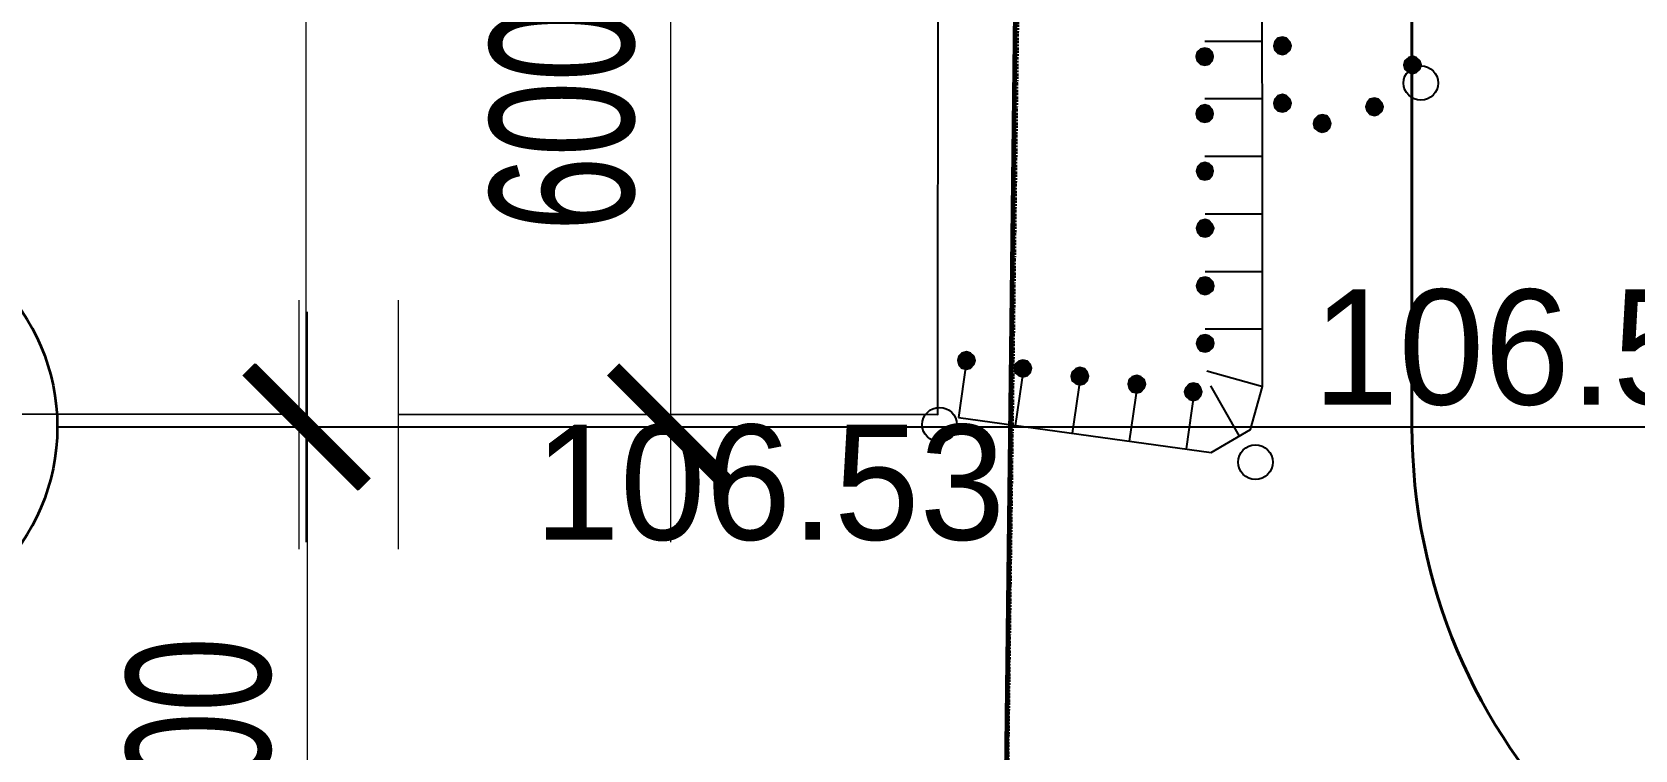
# Model space of a CAD drawing. Header units: millimetres. Extents: x 172667 to 1873135, y -274708 to 168495.
# Drawn here: x 1760725 to 1774649, y 12464 to 18699 of the extents above; entities that cross this region are included whole.
import ezdxf
from ezdxf.enums import TextEntityAlignment as Align

# ---------------------------------------------------------------- set-up
doc = ezdxf.new("R2010")
doc.units = ezdxf.units.MM
doc.linetypes.add('линия_сгиба', pattern=[1.25, 0.5, -0.25, 0, -0.25, 0, -0.25])
doc.linetypes.add('осевая', pattern=[2, 1.25, -0.25, 0.25, -0.25])
for name, color, linetype, lineweight in [('0004-Осевая', 4, 'осевая', 25), ('0008-Размеры и выноски', 4, 'Continuous', 25), ('012 ОП.ЗОНА.ЗДАНИЕ', 171, '01.Опасная зона здание', 40), ('017 ОТВОД', 7, '13.Граница отвода', 70)]:
    doc.layers.add(name, color=color, linetype=linetype, lineweight=lineweight)
doc.layers.add('_ТОПО', color=253, linetype='Continuous')
doc.layers.add('SC007', color=7, linetype='Continuous')
doc.styles.add('F2', font='', dxfattribs={"height": 0.000909972})
doc.styles.add('размеры', font='', dxfattribs={"width": 0.7})
doc.styles.add('РНХП-Стандарт', font='arial.ttf')
doc.styles.get('F2').set_extended_font_data('D431')
doc.styles.get('размеры').set_extended_font_data('T-FLEX Type A')
doc.linetypes.add('01.Опасная зона здание', pattern='A,1,-2,10,-0.05,[1,линии ППР.shx,S=0.2,R=180,X=0,Y=-1],-0.05,10,-2', length=25.1)
doc.linetypes.add('13.Граница отвода', pattern='A,20,[14,SHAPES,S=0.01,R=0,X=0,Y=0],-2.5', length=22.5)
doc.dimstyles.new('SPDS 500', dxfattribs={"dimscale": 500, "dimtxt": 2.5, "dimasz": 2, "dimexe": 1.25, "dimexo": 0, "dimtad": 1, "dimdec": 0, "dimtxsty": 'размеры', "dimblk": 'ARCHTICK', "dimcen": 2.5, "dimdle": 2, "dimclrd": 256, "dimclre": 256, "dimclrt": 1, "dimaunit": 1, "dimadec": 0, "dimazin": 2, "dimtfac": 0.75, "dimtdec": 0, "dimtix": 1, "dimtmove": 1, "dimatfit": 3, "dimfxl": 1.25, "dimtolj": 1, "dimlwd": 20, "dimlwe": 20, "dimarcsym": 0})

# ---------------------------------------------------------------- blocks, each defined once
blk = doc.blocks.new('SYMBOL2060001')
at = {"layer": 'SC007'}
blk.add_circle((0, 0), 0.15, dxfattribs=at)
blk = doc.blocks.new('*U137')
at = {"color": 0, "linetype": 'Continuous', "lineweight": 18}
blk.add_line((-2, 0), (0, 0), dxfattribs=at)
at = {"color": 0, "linetype": 'Continuous', "lineweight": 35}
blk.add_circle((-6.5, 0), 4.5, dxfattribs=at)
at = {"color": 0, "linetype": 'Continuous', "lineweight": 35, "style": 'РНХП-Стандарт', "flags": 8}
blk.add_attdef('N', text='', height=3.5, dxfattribs=at).set_placement((-6.5, 0), align=Align.MIDDLE_CENTER)
blk = doc.blocks.new('_ArchTick')
at = {"color": 0, "linetype": 'ByBlock', "const_width": 0.15}
blk.add_lwpolyline([(-0.5, -0.5), (0.5, 0.5)], dxfattribs=at)
blk = doc.blocks.new('*D254')
at = {"linetype": 'Continuous', "lineweight": 20, "transparency": 16777216}
for p, q in [((1763105, 14269), (1763105, 64269)), ((1769363, 63269), (1762480, 63269)), ((1769363, 15269), (1762480, 15269))]:
    blk.add_line(p, q, dxfattribs=at)
at = {"layer": 'Defpoints', "color": 0, "transparency": 16777216}
for p in [(1763105, 63269), (1769363, 63269), (1769363, 15269)]:
    blk.add_point(p, dxfattribs=at)
at = {"lineweight": 20, "transparency": 16777216, "xscale": 1000, "yscale": 1000, "zscale": 1000}
for p, rotation in [((1763105, 63269), 90), ((1763105, 15269), 270)]:
    blk.add_blockref('_ArchTick', p, dxfattribs=dict(at, rotation=rotation))
at = {"color": 1, "transparency": 16777216, "insert": (1762167, 39269), "char_height": 1250, "attachment_point": 5, "rotation": 90, "style": 'размеры'}
blk.add_mtext('\\A1;48000', dxfattribs=at)
blk = doc.blocks.new('*D263')
at = {"linetype": 'Continuous', "lineweight": 20, "transparency": 16777216}
for p, q in [((1766272, 22269), (1766272, 14269)), ((1766814, 21269), (1765647, 21269)), ((1766814, 15269), (1765647, 15269))]:
    blk.add_line(p, q, dxfattribs=at)
at = {"layer": 'Defpoints', "color": 0, "transparency": 16777216}
for p in [(1766814, 21269), (1766272, 15269), (1766814, 15269, 107296)]:
    blk.add_point(p, dxfattribs=at)
at = {"lineweight": 20, "transparency": 16777216, "xscale": 1000, "yscale": 1000, "zscale": 1000}
for p, rotation in [((1766272, 21269), 90), ((1766272, 15269), 270)]:
    blk.add_blockref('_ArchTick', p, dxfattribs=dict(at, rotation=rotation))
at = {"color": 1, "transparency": 16777216, "insert": (1765335, 18269), "char_height": 1250, "attachment_point": 5, "rotation": 90, "style": 'размеры'}
blk.add_mtext('\\A1;6000', dxfattribs=at)
blk = doc.blocks.new('*D276')
at = {"linetype": 'Continuous', "lineweight": 20, "transparency": 16777216}
for p, q in [((1763115, 16269), (1763115, 8016)), ((1762691, 15269), (1763740, 15269)), ((1769559, 9016), (1762490, 9016))]:
    blk.add_line(p, q, dxfattribs=at)
at = {"layer": 'Defpoints', "color": 0, "transparency": 16777216}
for p in [(1762691, 15269, 107296), (1763115, 9016), (1769559, 9016)]:
    blk.add_point(p, dxfattribs=at)
at = {"lineweight": 20, "transparency": 16777216, "xscale": 1000, "yscale": 1000, "zscale": 1000}
for p, rotation in [((1763115, 15269), 90), ((1763115, 9016), 270)]:
    blk.add_blockref('_ArchTick', p, dxfattribs=dict(at, rotation=rotation))
at = {"color": 1, "transparency": 16777216, "insert": (1762178, 12142), "char_height": 1250, "attachment_point": 5, "rotation": 90, "style": 'размеры'}
blk.add_mtext('\\A1;6200', dxfattribs=at)

msp = doc.modelspace()

# ---------------------------------------------------------------- hatches: boundary and pattern name
at = {"layer": '_ТОПО', "linetype": 'ByBlock', "lineweight": -2}
for points in [[(1770911.2, 18410.1), (1770951.2, 18420.1), (1770976.2, 18450.1), (1770986.2, 18485.1), (1770976.2, 18525.1), (1770951.2, 18550.1), (1770911.2, 18560.1), (1770876.2, 18550.1), (1770846.2, 18525.1), (1770836.2, 18485.1), (1770846.2, 18450.1), (1770876.2, 18420.1)], [(1771586.2, 18505.1), (1771621.2, 18515.1), (1771651.2, 18540.1), (1771661.2, 18580.1), (1771651.2, 18615.1), (1771621.2, 18645.1), (1771586.2, 18655.1), (1771546.2, 18645.1), (1771521.2, 18615.1), (1771511.2, 18580.1), (1771521.2, 18540.1), (1771546.2, 18515.1)], [(1772716.2, 18340.1), (1772751.2, 18350.1), (1772781.2, 18375.1), (1772791.2, 18415.1), (1772781.2, 18450.1), (1772751.2, 18475.1), (1772716.2, 18490.1), (1772681.2, 18475.1), (1772651.2, 18450.1), (1772641.2, 18415.1), (1772651.2, 18375.1), (1772681.2, 18350.1)], [(1771586.2, 18005.1), (1771621.2, 18015.1), (1771651.2, 18040.1), (1771661.2, 18080.1), (1771651.2, 18115.1), (1771621.2, 18145.1), (1771586.2, 18155.1), (1771546.2, 18145.1), (1771521.2, 18115.1), (1771511.2, 18080.1), (1771521.2, 18040.1), (1771546.2, 18015.1)], [(1772386.2, 17975.1), (1772421.2, 17985.1), (1772451.2, 18010.1), (1772461.2, 18050.1), (1772451.2, 18085.1), (1772421.2, 18115.1), (1772386.2, 18125.1), (1772346.2, 18115.1), (1772321.2, 18085.1), (1772311.2, 18050.1), (1772321.2, 18010.1), (1772346.2, 17985.1)], [(1770911.2, 17915.1), (1770951.2, 17925.1), (1770976.2, 17950.1), (1770986.2, 17990.1), (1770976.2, 18025.1), (1770951.2, 18055.1), (1770911.2, 18065.1), (1770876.2, 18055.1), (1770846.2, 18025.1), (1770836.2, 17990.1), (1770846.2, 17950.1), (1770876.2, 17925.1)], [(1771931.2, 17830.1), (1771971.2, 17840.1), (1771996.2, 17865.1), (1772006.2, 17905.1), (1771996.2, 17940.1), (1771971.2, 17970.1), (1771931.2, 17980.1), (1771896.2, 17970.1), (1771866.2, 17940.1), (1771856.2, 17905.1), (1771866.2, 17865.1), (1771896.2, 17840.1)], [(1770911.2, 17415.1), (1770951.2, 17425.1), (1770976.2, 17455.1), (1770986.2, 17490.1), (1770976.2, 17530.1), (1770951.2, 17555.1), (1770911.2, 17565.1), (1770876.2, 17555.1), (1770851.2, 17530.1), (1770841.2, 17490.1), (1770851.2, 17455.1), (1770876.2, 17425.1)], [(1770916.2, 16920.1), (1770951.2, 16930.1), (1770976.2, 16955.1), (1770991.2, 16995.1), (1770976.2, 17030.1), (1770951.2, 17060.1), (1770916.2, 17070.1), (1770876.2, 17060.1), (1770851.2, 17030.1), (1770841.2, 16995.1), (1770851.2, 16955.1), (1770876.2, 16930.1)], [(1770916.2, 16420.1), (1770951.2, 16430.1), (1770981.2, 16455.1), (1770991.2, 16495.1), (1770981.2, 16530.1), (1770951.2, 16560.1), (1770916.2, 16570.1), (1770876.2, 16560.1), (1770851.2, 16530.1), (1770841.2, 16495.1), (1770851.2, 16455.1), (1770876.2, 16430.1)], [(1770916.2, 15920.1), (1770951.2, 15930.1), (1770981.2, 15960.1), (1770991.2, 15995.1), (1770981.2, 16035.1), (1770951.2, 16060.1), (1770916.2, 16070.1), (1770876.2, 16060.1), (1770851.2, 16035.1), (1770841.2, 15995.1), (1770851.2, 15960.1), (1770876.2, 15930.1)], [(1768841.2, 15770.1), (1768876.2, 15780.1), (1768906.2, 15810.1), (1768916.2, 15845.1), (1768906.2, 15885.1), (1768876.2, 15910.1), (1768841.2, 15920.1), (1768801.2, 15910.1), (1768776.2, 15885.1), (1768766.2, 15845.1), (1768776.2, 15810.1), (1768801.2, 15780.1)], [(1769331.2, 15705.1), (1769371.2, 15715.1), (1769396.2, 15740.1), (1769406.2, 15780.1), (1769396.2, 15815.1), (1769371.2, 15840.1), (1769331.2, 15850.1), (1769296.2, 15840.1), (1769266.2, 15815.1), (1769256.2, 15780.1), (1769266.2, 15740.1), (1769296.2, 15715.1)], [(1769826.2, 15635.1), (1769866.2, 15645.1), (1769891.2, 15670.1), (1769901.2, 15710.1), (1769891.2, 15745.1), (1769866.2, 15775.1), (1769826.2, 15785.1), (1769791.2, 15775.1), (1769761.2, 15745.1), (1769751.2, 15710.1), (1769761.2, 15670.1), (1769791.2, 15645.1)], [(1770321.2, 15565.1), (1770356.2, 15575.1), (1770386.2, 15605.1), (1770396.2, 15640.1), (1770386.2, 15680.1), (1770356.2, 15705.1), (1770321.2, 15715.1), (1770281.2, 15705.1), (1770256.2, 15680.1), (1770246.2, 15640.1), (1770256.2, 15605.1), (1770281.2, 15575.1)], [(1770811.2, 15500.1), (1770851.2, 15510.1), (1770876.2, 15535.1), (1770886.2, 15575.1), (1770876.2, 15610.1), (1770851.2, 15640.1), (1770811.2, 15650.1), (1770776.2, 15640.1), (1770746.2, 15610.1), (1770736.2, 15575.1), (1770746.2, 15535.1), (1770776.2, 15510.1)]]:
    msp.add_hatch(color=8, dxfattribs=at).paths.add_polyline_path(points)

# ---------------------------------------------------------------- linework, layer by layer
at = {"layer": '0004-Осевая', "elevation": 107296.5}
msp.add_lwpolyline([(1760944, 15268.6), (1808719.1, 15268.6)], dxfattribs=at)
at = {"layer": '012 ОП.ЗОНА.ЗДАНИЕ', "elevation": 107296.5}
msp.add_lwpolyline([(1772712, 63268.6), (1772712, 15274.6)], dxfattribs=at)
at = {"layer": '012 ОП.ЗОНА.ЗДАНИЕ'}
msp.add_arc((1777712, 15274.6, 107296.5), 5000, 180, 270, dxfattribs=at)
at = {"layer": '017 ОТВОД', "color": 1, "linetype": '13.Граница отвода', "lineweight": 60, "elevation": -103056.2}
msp.add_lwpolyline([(1769145.1, 8582.2), (1770045.1, 84542.2), (1850035.1, 83412.2), (1849135.1, 7452.2)], close=True, dxfattribs=at)
at = {"layer": '017 ОТВОД', "color": 6, "linetype": 'линия_сгиба', "lineweight": 60, "ltscale": 5, "elevation": 3738.5}
msp.add_lwpolyline([(1769149.6, 9024.3), (1815482.4, 8078.8), (1815473.1, 83886.3), (1770145.1, 84117.2)], close=True, dxfattribs=at)
at = {"layer": '_ТОПО', "color": 8, "linetype": 'ByBlock', "lineweight": -2}
for p, q in [((1770911.2, 18620.1, 106560.7), (1771411.2, 18620.1, 106545.6)), ((1770911.2, 18120.1, 106560), (1771411.2, 18120.1, 106545.5)), ((1770911.2, 17620.1, 106559.1), (1771411.2, 17620.1, 106543.5)), ((1770916.2, 17120.1, 106557.8), (1771416.2, 17120.1, 106552.9)), ((1770916.2, 16620.1, 106556.2), (1771416.2, 16620.1, 106550.5)), ((1770916.2, 16120.1, 106554.3), (1771416.2, 16120.1, 106547.4)), ((1768841.2, 15845.1, 106597.5), (1768771.2, 15350.1, 106597.2)), ((1769336.2, 15775.1, 106623.6), (1769266.2, 15280.1, 106620.4)), ((1770931.2, 15755.1, 106574.6), (1771416.2, 15620.1, 106543.5)), ((1769831.2, 15710.1, 106651.1), (1769761.2, 15215.1, 106652.5)), ((1770326.2, 15640.1, 106678.5), (1770256.2, 15145.1, 106680.7)), ((1770961.2, 15625.1, 106584), (1771211.2, 15190.1, 106666)), ((1770821.2, 15575.1, 106627.8), (1770751.2, 15080.1, 106710.3))]:
    msp.add_line(p, q, dxfattribs=at)
at = {"layer": '_ТОПО', "color": 8, "linetype": 'ByBlock', "lineweight": -2, "flags": 128}
for points, elevation in [([(1768772, 15350.2), (1770967.3, 15048.5), (1771310.6, 15246.2), (1771414.6, 15620.7), (1771388.6, 62985.5), (1771206.6, 63453.7), (1770842.4, 63630.5), (1768628, 63583.8)], 105424.8), ([(1763908.2, 15379), (1768594.2, 15375.8), (1768616.6, 47338.1)], 103056.2), ([(1744024.9, 15393), (1763045.4, 15379.6)], 103056.2)]:
    msp.add_lwpolyline(points, dxfattribs=dict(at, elevation=elevation))
for points, elevation in [([(1770911.2, 18410.1), (1770951.2, 18420.1), (1770976.2, 18450.1), (1770986.2, 18485.1), (1770976.2, 18525.1), (1770951.2, 18550.1), (1770911.2, 18560.1), (1770876.2, 18550.1), (1770846.2, 18525.1), (1770836.2, 18485.1), (1770846.2, 18450.1), (1770876.2, 18420.1), (1770911.2, 18410.1)], 105424.8), ([(1770911.2, 18410.1), (1770951.2, 18420.1), (1770976.2, 18450.1), (1770986.2, 18485.1), (1770976.2, 18525.1), (1770951.2, 18550.1), (1770911.2, 18560.1), (1770876.2, 18550.1), (1770846.2, 18525.1), (1770836.2, 18485.1), (1770846.2, 18450.1), (1770876.2, 18420.1), (1770911.2, 18410.1)], 105424.8), ([(1771586.2, 18505.1), (1771621.2, 18515.1), (1771651.2, 18540.1), (1771661.2, 18580.1), (1771651.2, 18615.1), (1771621.2, 18645.1), (1771586.2, 18655.1), (1771546.2, 18645.1), (1771521.2, 18615.1), (1771511.2, 18580.1), (1771521.2, 18540.1), (1771546.2, 18515.1), (1771586.2, 18505.1)], 106595.4), ([(1771586.2, 18505.1), (1771621.2, 18515.1), (1771651.2, 18540.1), (1771661.2, 18580.1), (1771651.2, 18615.1), (1771621.2, 18645.1), (1771586.2, 18655.1), (1771546.2, 18645.1), (1771521.2, 18615.1), (1771511.2, 18580.1), (1771521.2, 18540.1), (1771546.2, 18515.1), (1771586.2, 18505.1)], 106595.4), ([(1772716.2, 18340.1), (1772751.2, 18350.1), (1772781.2, 18375.1), (1772791.2, 18415.1), (1772781.2, 18450.1), (1772751.2, 18475.1), (1772716.2, 18490.1), (1772681.2, 18475.1), (1772651.2, 18450.1), (1772641.2, 18415.1), (1772651.2, 18375.1), (1772681.2, 18350.1), (1772716.2, 18340.1)], 106595.4), ([(1772716.2, 18340.1), (1772751.2, 18350.1), (1772781.2, 18375.1), (1772791.2, 18415.1), (1772781.2, 18450.1), (1772751.2, 18475.1), (1772716.2, 18490.1), (1772681.2, 18475.1), (1772651.2, 18450.1), (1772641.2, 18415.1), (1772651.2, 18375.1), (1772681.2, 18350.1), (1772716.2, 18340.1)], 106595.4), ([(1771586.2, 18005.1), (1771621.2, 18015.1), (1771651.2, 18040.1), (1771661.2, 18080.1), (1771651.2, 18115.1), (1771621.2, 18145.1), (1771586.2, 18155.1), (1771546.2, 18145.1), (1771521.2, 18115.1), (1771511.2, 18080.1), (1771521.2, 18040.1), (1771546.2, 18015.1), (1771586.2, 18005.1)], 106595.4), ([(1771586.2, 18005.1), (1771621.2, 18015.1), (1771651.2, 18040.1), (1771661.2, 18080.1), (1771651.2, 18115.1), (1771621.2, 18145.1), (1771586.2, 18155.1), (1771546.2, 18145.1), (1771521.2, 18115.1), (1771511.2, 18080.1), (1771521.2, 18040.1), (1771546.2, 18015.1), (1771586.2, 18005.1)], 106595.4), ([(1772386.2, 17975.1), (1772421.2, 17985.1), (1772451.2, 18010.1), (1772461.2, 18050.1), (1772451.2, 18085.1), (1772421.2, 18115.1), (1772386.2, 18125.1), (1772346.2, 18115.1), (1772321.2, 18085.1), (1772311.2, 18050.1), (1772321.2, 18010.1), (1772346.2, 17985.1), (1772386.2, 17975.1)], 106595.4), ([(1772386.2, 17975.1), (1772421.2, 17985.1), (1772451.2, 18010.1), (1772461.2, 18050.1), (1772451.2, 18085.1), (1772421.2, 18115.1), (1772386.2, 18125.1), (1772346.2, 18115.1), (1772321.2, 18085.1), (1772311.2, 18050.1), (1772321.2, 18010.1), (1772346.2, 17985.1), (1772386.2, 17975.1)], 106595.4), ([(1770911.2, 17915.1), (1770951.2, 17925.1), (1770976.2, 17950.1), (1770986.2, 17990.1), (1770976.2, 18025.1), (1770951.2, 18055.1), (1770911.2, 18065.1), (1770876.2, 18055.1), (1770846.2, 18025.1), (1770836.2, 17990.1), (1770846.2, 17950.1), (1770876.2, 17925.1), (1770911.2, 17915.1)], 105424.8), ([(1770911.2, 17915.1), (1770951.2, 17925.1), (1770976.2, 17950.1), (1770986.2, 17990.1), (1770976.2, 18025.1), (1770951.2, 18055.1), (1770911.2, 18065.1), (1770876.2, 18055.1), (1770846.2, 18025.1), (1770836.2, 17990.1), (1770846.2, 17950.1), (1770876.2, 17925.1), (1770911.2, 17915.1)], 105424.8), ([(1771931.2, 17830.1), (1771971.2, 17840.1), (1771996.2, 17865.1), (1772006.2, 17905.1), (1771996.2, 17940.1), (1771971.2, 17970.1), (1771931.2, 17980.1), (1771896.2, 17970.1), (1771866.2, 17940.1), (1771856.2, 17905.1), (1771866.2, 17865.1), (1771896.2, 17840.1), (1771931.2, 17830.1)], 106595.4), ([(1771931.2, 17830.1), (1771971.2, 17840.1), (1771996.2, 17865.1), (1772006.2, 17905.1), (1771996.2, 17940.1), (1771971.2, 17970.1), (1771931.2, 17980.1), (1771896.2, 17970.1), (1771866.2, 17940.1), (1771856.2, 17905.1), (1771866.2, 17865.1), (1771896.2, 17840.1), (1771931.2, 17830.1)], 106595.4), ([(1770911.2, 17415.1), (1770951.2, 17425.1), (1770976.2, 17455.1), (1770986.2, 17490.1), (1770976.2, 17530.1), (1770951.2, 17555.1), (1770911.2, 17565.1), (1770876.2, 17555.1), (1770851.2, 17530.1), (1770841.2, 17490.1), (1770851.2, 17455.1), (1770876.2, 17425.1), (1770911.2, 17415.1)], 105424.8), ([(1770911.2, 17415.1), (1770951.2, 17425.1), (1770976.2, 17455.1), (1770986.2, 17490.1), (1770976.2, 17530.1), (1770951.2, 17555.1), (1770911.2, 17565.1), (1770876.2, 17555.1), (1770851.2, 17530.1), (1770841.2, 17490.1), (1770851.2, 17455.1), (1770876.2, 17425.1), (1770911.2, 17415.1)], 105424.8), ([(1770916.2, 16920.1), (1770951.2, 16930.1), (1770976.2, 16955.1), (1770991.2, 16995.1), (1770976.2, 17030.1), (1770951.2, 17060.1), (1770916.2, 17070.1), (1770876.2, 17060.1), (1770851.2, 17030.1), (1770841.2, 16995.1), (1770851.2, 16955.1), (1770876.2, 16930.1), (1770916.2, 16920.1)], 105424.8), ([(1770916.2, 16920.1), (1770951.2, 16930.1), (1770976.2, 16955.1), (1770991.2, 16995.1), (1770976.2, 17030.1), (1770951.2, 17060.1), (1770916.2, 17070.1), (1770876.2, 17060.1), (1770851.2, 17030.1), (1770841.2, 16995.1), (1770851.2, 16955.1), (1770876.2, 16930.1), (1770916.2, 16920.1)], 105424.8), ([(1770916.2, 16420.1), (1770951.2, 16430.1), (1770981.2, 16455.1), (1770991.2, 16495.1), (1770981.2, 16530.1), (1770951.2, 16560.1), (1770916.2, 16570.1), (1770876.2, 16560.1), (1770851.2, 16530.1), (1770841.2, 16495.1), (1770851.2, 16455.1), (1770876.2, 16430.1), (1770916.2, 16420.1)], 105424.8), ([(1770916.2, 16420.1), (1770951.2, 16430.1), (1770981.2, 16455.1), (1770991.2, 16495.1), (1770981.2, 16530.1), (1770951.2, 16560.1), (1770916.2, 16570.1), (1770876.2, 16560.1), (1770851.2, 16530.1), (1770841.2, 16495.1), (1770851.2, 16455.1), (1770876.2, 16430.1), (1770916.2, 16420.1)], 105424.8), ([(1770916.2, 15920.1), (1770951.2, 15930.1), (1770981.2, 15960.1), (1770991.2, 15995.1), (1770981.2, 16035.1), (1770951.2, 16060.1), (1770916.2, 16070.1), (1770876.2, 16060.1), (1770851.2, 16035.1), (1770841.2, 15995.1), (1770851.2, 15960.1), (1770876.2, 15930.1), (1770916.2, 15920.1)], 105424.8), ([(1770916.2, 15920.1), (1770951.2, 15930.1), (1770981.2, 15960.1), (1770991.2, 15995.1), (1770981.2, 16035.1), (1770951.2, 16060.1), (1770916.2, 16070.1), (1770876.2, 16060.1), (1770851.2, 16035.1), (1770841.2, 15995.1), (1770851.2, 15960.1), (1770876.2, 15930.1), (1770916.2, 15920.1)], 105424.8), ([(1768841.2, 15770.1), (1768876.2, 15780.1), (1768906.2, 15810.1), (1768916.2, 15845.1), (1768906.2, 15885.1), (1768876.2, 15910.1), (1768841.2, 15920.1), (1768801.2, 15910.1), (1768776.2, 15885.1), (1768766.2, 15845.1), (1768776.2, 15810.1), (1768801.2, 15780.1), (1768841.2, 15770.1)], 105424.8), ([(1768841.2, 15770.1), (1768876.2, 15780.1), (1768906.2, 15810.1), (1768916.2, 15845.1), (1768906.2, 15885.1), (1768876.2, 15910.1), (1768841.2, 15920.1), (1768801.2, 15910.1), (1768776.2, 15885.1), (1768766.2, 15845.1), (1768776.2, 15810.1), (1768801.2, 15780.1), (1768841.2, 15770.1)], 105424.8), ([(1769331.2, 15705.1), (1769371.2, 15715.1), (1769396.2, 15740.1), (1769406.2, 15780.1), (1769396.2, 15815.1), (1769371.2, 15840.1), (1769331.2, 15850.1), (1769296.2, 15840.1), (1769266.2, 15815.1), (1769256.2, 15780.1), (1769266.2, 15740.1), (1769296.2, 15715.1), (1769331.2, 15705.1)], 105424.8), ([(1769331.2, 15705.1), (1769371.2, 15715.1), (1769396.2, 15740.1), (1769406.2, 15780.1), (1769396.2, 15815.1), (1769371.2, 15840.1), (1769331.2, 15850.1), (1769296.2, 15840.1), (1769266.2, 15815.1), (1769256.2, 15780.1), (1769266.2, 15740.1), (1769296.2, 15715.1), (1769331.2, 15705.1)], 105424.8), ([(1769826.2, 15635.1), (1769866.2, 15645.1), (1769891.2, 15670.1), (1769901.2, 15710.1), (1769891.2, 15745.1), (1769866.2, 15775.1), (1769826.2, 15785.1), (1769791.2, 15775.1), (1769761.2, 15745.1), (1769751.2, 15710.1), (1769761.2, 15670.1), (1769791.2, 15645.1), (1769826.2, 15635.1)], 105424.8), ([(1769826.2, 15635.1), (1769866.2, 15645.1), (1769891.2, 15670.1), (1769901.2, 15710.1), (1769891.2, 15745.1), (1769866.2, 15775.1), (1769826.2, 15785.1), (1769791.2, 15775.1), (1769761.2, 15745.1), (1769751.2, 15710.1), (1769761.2, 15670.1), (1769791.2, 15645.1), (1769826.2, 15635.1)], 105424.8), ([(1770321.2, 15565.1), (1770356.2, 15575.1), (1770386.2, 15605.1), (1770396.2, 15640.1), (1770386.2, 15680.1), (1770356.2, 15705.1), (1770321.2, 15715.1), (1770281.2, 15705.1), (1770256.2, 15680.1), (1770246.2, 15640.1), (1770256.2, 15605.1), (1770281.2, 15575.1), (1770321.2, 15565.1)], 105424.8), ([(1770321.2, 15565.1), (1770356.2, 15575.1), (1770386.2, 15605.1), (1770396.2, 15640.1), (1770386.2, 15680.1), (1770356.2, 15705.1), (1770321.2, 15715.1), (1770281.2, 15705.1), (1770256.2, 15680.1), (1770246.2, 15640.1), (1770256.2, 15605.1), (1770281.2, 15575.1), (1770321.2, 15565.1)], 105424.8), ([(1770811.2, 15500.1), (1770851.2, 15510.1), (1770876.2, 15535.1), (1770886.2, 15575.1), (1770876.2, 15610.1), (1770851.2, 15640.1), (1770811.2, 15650.1), (1770776.2, 15640.1), (1770746.2, 15610.1), (1770736.2, 15575.1), (1770746.2, 15535.1), (1770776.2, 15510.1), (1770811.2, 15500.1)], 105424.8), ([(1770811.2, 15500.1), (1770851.2, 15510.1), (1770876.2, 15535.1), (1770886.2, 15575.1), (1770876.2, 15610.1), (1770851.2, 15640.1), (1770811.2, 15650.1), (1770776.2, 15640.1), (1770746.2, 15610.1), (1770736.2, 15575.1), (1770746.2, 15535.1), (1770776.2, 15510.1), (1770811.2, 15500.1)], 105424.8)]:
    msp.add_lwpolyline(points, close=True, dxfattribs=dict(at, elevation=elevation))
at = {"layer": '_ТОПО', "color": 8, "linetype": 'ByBlock', "lineweight": 5, "elevation": 106526, "flags": 128}
for points in [[(1763045.4, 14208), (1763045.4, 16371.4)], [(1763908.2, 14207.4), (1763908.2, 16370.8)]]:
    msp.add_lwpolyline(points, dxfattribs=at)

# ---------------------------------------------------------------- block references
at = {"layer": '0008-Размеры и выноски', "lineweight": 35}
ref = msp.add_blockref('*U137', (1761744, 15268.6, 107296.5), dxfattribs=dict(at, xscale=400, yscale=400, zscale=400))
ref.add_attrib('N', 'А', dxfattribs={"layer": '0', "color": 0, "linetype": 'Continuous', "lineweight": 35, "height": 1400, "style": 'РНХП-Стандарт'}).set_placement((1759144, 15268.6, 107296.5), align=Align.MIDDLE_CENTER)
at = {"layer": '_ТОПО', "color": 8, "linetype": 'ByBlock', "lineweight": -2, "xscale": 1000, "yscale": 1000, "zscale": 1000}
for p in [(1772789.2, 18256.1, 106704), (1768608.2, 15289.1, 106526), (1771352.2, 14963.1, 106513)]:
    msp.add_blockref('SYMBOL2060001', p, dxfattribs=at)

# ---------------------------------------------------------------- texts
at = {"layer": '_ТОПО', "color": 8, "linetype": 'ByBlock', "lineweight": -2, "style": 'F2'}
for s, p in [('106.51', (1771852.2, 15963.1, 106513)), ('106.53', (1765088.2, 14789.1, 106656))]:
    msp.add_text(s, height=1000, dxfattribs=at).set_placement(p, align=Align.MIDDLE_LEFT)

# ---------------------------------------------------------------- dimensions: what is measured, and where the dimension line sits
for base, p1, p2, picture, middle in [((1763104.9, 63268.6, 107296.5), (1769362.5, 15268.6, 107296.5), (1769362.5, 63268.6, 107296.5), '*D254', (1762167.4, 39268.6, 107296.5)), ((1766272.4, 15268.6), (1766813.8, 21268.6), (1766813.8, 15268.6, 107296.5), '*D263', (1765334.9, 18268.6))]:
    dim = msp.add_linear_dim(base=base, p1=p1, p2=p2, angle=90, dimstyle='SPDS 500')
    dim.commit()
    dim.dimension.update_dxf_attribs({"geometry": picture, "text_midpoint": middle})
dim = msp.add_linear_dim(base=(1763115.5, 9016), p1=(1762690.7, 15268.6, 107296.5), p2=(1769559.1, 9016), angle=90, text='6200', dimstyle='SPDS 500')
dim.commit()
dim.dimension.update_dxf_attribs({"geometry": '*D276', "text_midpoint": (1762178, 12142.3)})

doc.saveas('drawing.dxf')
